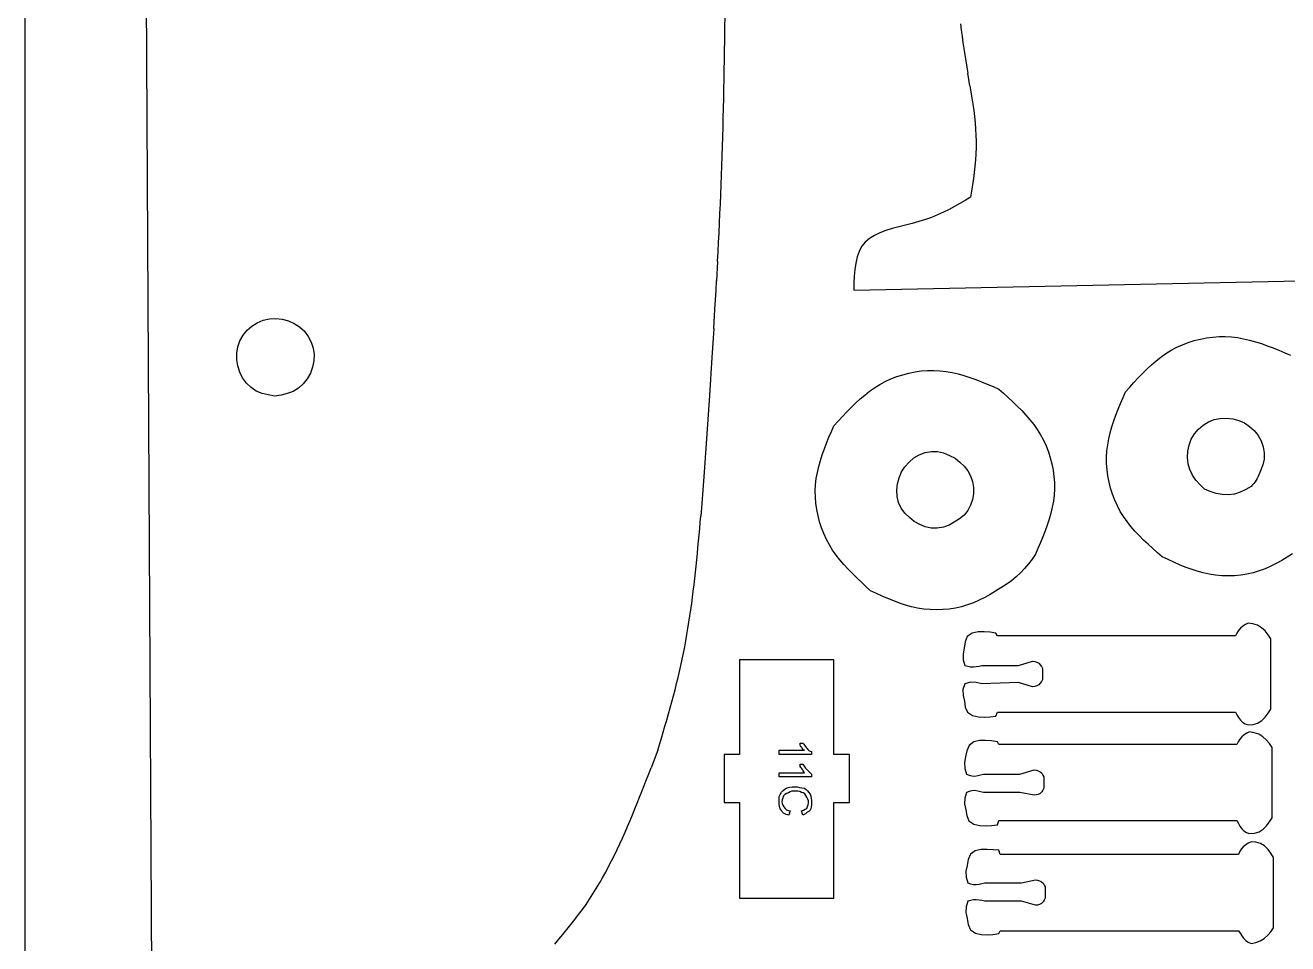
# Model space of a CAD drawing. Extents: x -314 to 250, y -186 to 186.
# Drawn here: x -314.4 to -239.8, y -146.9 to -92.6 of the extents above; entities that cross this region are included whole.
import ezdxf

# ---------------------------------------------------------------- set-up
doc = ezdxf.new("R2010")
doc.units = 0
doc.header["$MEASUREMENT"] = 0
doc.layers.get('0').update_dxf_attribs({"linetype": 'CONTINUOUS'})

msp = doc.modelspace()

# ---------------------------------------------------------------- linework, layer by layer
for p, q in [((-314.385, -184.209), (-314.385, -3.625)), ((-307.476, -47.812), (-306.89, -156.696)), ((-273.044, -92.95), (-273.033, -91.816)), ((-273.05, -93.517), (-273.044, -92.95)), ((-259.126, -92.51), (-259.077, -92.875)), ((-259.077, -92.875), (-259.028, -93.24)), ((-259.028, -93.24), (-258.977, -93.605)), ((-273.058, -94.085), (-273.05, -93.517)), ((-258.977, -93.605), (-258.924, -93.97)), ((-258.924, -93.97), (-258.87, -94.335)), ((-273.075, -95.219), (-273.066, -94.652)), ((-273.066, -94.652), (-273.058, -94.085)), ((-258.87, -94.335), (-258.813, -94.7)), ((-258.813, -94.7), (-258.754, -95.065)), ((-273.085, -95.786), (-273.075, -95.219)), ((-258.754, -95.065), (-258.692, -95.43)), ((-258.567, -96.161), (-258.692, -95.43)), ((-273.097, -96.353), (-273.085, -95.786)), ((-258.567, -96.161), (-258.505, -96.527)), ((-273.122, -97.488), (-273.109, -96.921)), ((-273.109, -96.921), (-273.097, -96.353)), ((-258.505, -96.527), (-258.446, -96.892)), ((-258.446, -96.892), (-258.39, -97.258)), ((-273.136, -98.055), (-273.122, -97.488)), ((-258.39, -97.258), (-258.339, -97.624)), ((-258.339, -97.624), (-258.294, -97.99)), ((-273.151, -98.622), (-273.136, -98.055)), ((-258.294, -97.99), (-258.256, -98.356)), ((-258.256, -98.356), (-258.226, -98.722)), ((-273.184, -99.755), (-273.167, -99.189)), ((-273.167, -99.189), (-273.151, -98.622)), ((-258.226, -98.722), (-258.206, -99.088)), ((-258.206, -99.088), (-258.198, -99.454)), ((-273.202, -100.322), (-273.184, -99.755)), ((-258.201, -99.82), (-258.215, -100.187)), ((-258.198, -99.454), (-258.201, -99.82)), ((-273.221, -100.889), (-273.202, -100.322)), ((-258.24, -100.553), (-258.273, -100.92)), ((-258.215, -100.187), (-258.24, -100.553)), ((-273.264, -102.023), (-273.242, -101.456)), ((-273.242, -101.456), (-273.221, -100.889)), ((-258.314, -101.287), (-258.361, -101.653)), ((-258.273, -100.92), (-258.314, -101.287)), ((-273.286, -102.589), (-273.264, -102.023)), ((-258.412, -102.02), (-258.465, -102.387)), ((-258.361, -101.653), (-258.412, -102.02)), ((-273.31, -103.156), (-273.286, -102.589)), ((-258.834, -102.94), (-259.15, -103.124)), ((-258.521, -102.754), (-258.834, -102.94)), ((-258.465, -102.387), (-258.521, -102.754)), ((-273.335, -103.723), (-273.31, -103.156)), ((-260.128, -103.646), (-260.471, -103.803)), ((-259.795, -103.479), (-260.128, -103.646)), ((-259.47, -103.305), (-259.795, -103.479)), ((-259.15, -103.124), (-259.47, -103.305)), ((-273.388, -104.856), (-273.361, -104.289)), ((-273.361, -104.289), (-273.335, -103.723)), ((-261.972, -104.302), (-262.768, -104.501)), ((-261.578, -104.197), (-261.972, -104.302)), ((-261.195, -104.08), (-261.578, -104.197)), ((-260.826, -103.949), (-261.195, -104.08)), ((-260.471, -103.803), (-260.826, -103.949)), ((-273.415, -105.422), (-273.388, -104.856)), ((-264.502, -105.189), (-264.754, -105.405)), ((-264.21, -105.007), (-264.502, -105.189)), ((-263.884, -104.853), (-264.21, -105.007)), ((-263.531, -104.721), (-263.884, -104.853)), ((-263.157, -104.605), (-263.531, -104.721)), ((-262.768, -104.501), (-263.157, -104.605)), ((-273.444, -105.989), (-273.415, -105.422)), ((-264.96, -105.659), (-265.117, -105.954)), ((-264.754, -105.405), (-264.96, -105.659)), ((-273.473, -106.555), (-273.534, -107.688)), ((-273.473, -106.555), (-273.444, -105.989)), ((-265.314, -106.644), (-265.367, -107.027)), ((-265.233, -106.284), (-265.314, -106.644)), ((-265.117, -105.954), (-265.233, -106.284)), ((-265.43, -108.257), (-213.73, -107.172)), ((-265.4, -107.427), (-265.419, -107.839)), ((-265.367, -107.027), (-265.4, -107.427)), ((-273.566, -108.255), (-273.534, -107.688)), ((-265.419, -107.839), (-265.43, -108.257)), ((-273.631, -109.387), (-273.566, -108.255)), ((-273.699, -110.52), (-273.631, -109.387)), ((-301.279, -110.62), (-300.996, -110.368)), ((-300.996, -110.368), (-300.674, -110.17)), ((-300.674, -110.17), (-300.323, -110.029)), ((-300.323, -110.029), (-299.953, -109.947)), ((-299.953, -109.947), (-299.575, -109.924)), ((-299.575, -109.924), (-299.198, -109.962)), ((-299.198, -109.962), (-298.831, -110.058)), ((-298.831, -110.058), (-298.485, -110.211)), ((-298.485, -110.211), (-298.169, -110.42)), ((-301.699, -111.248), (-301.516, -110.916)), ((-301.516, -110.916), (-301.279, -110.62)), ((-298.169, -110.42), (-297.891, -110.677)), ((-297.891, -110.677), (-297.661, -110.978)), ((-297.661, -110.978), (-297.487, -111.314)), ((-273.699, -110.52), (-273.805, -112.218)), ((-245.308, -111.228), (-244.947, -111.137)), ((-244.947, -111.137), (-244.581, -111.067)), ((-244.581, -111.067), (-244.213, -111.019)), ((-244.213, -111.019), (-243.843, -110.993)), ((-243.843, -110.993), (-243.474, -110.99)), ((-243.474, -110.99), (-243.109, -111.009)), ((-243.109, -111.009), (-242.747, -111.052)), ((-242.747, -111.052), (-242.39, -111.115)), ((-242.39, -111.115), (-242.036, -111.197)), ((-301.887, -111.979), (-301.823, -111.606)), ((-301.823, -111.606), (-301.699, -111.248)), ((-297.487, -111.314), (-297.372, -111.675)), ((-297.372, -111.675), (-297.319, -112.051)), ((-246.978, -111.99), (-246.668, -111.799)), ((-246.668, -111.799), (-246.345, -111.626)), ((-246.345, -111.626), (-246.009, -111.473)), ((-246.009, -111.473), (-245.663, -111.341)), ((-245.663, -111.341), (-245.308, -111.228)), ((-242.036, -111.197), (-241.686, -111.295)), ((-241.686, -111.295), (-241.338, -111.407)), ((-241.338, -111.407), (-240.992, -111.53)), ((-240.992, -111.53), (-240.648, -111.663)), ((-240.648, -111.663), (-240.306, -111.802)), ((-240.306, -111.802), (-239.964, -111.947)), ((-301.889, -112.356), (-301.887, -111.979)), ((-301.829, -112.728), (-301.889, -112.356)), ((-297.329, -112.428), (-297.401, -112.799)), ((-297.319, -112.051), (-297.329, -112.428)), ((-273.805, -112.218), (-273.952, -114.483)), ((-247.836, -112.661), (-247.56, -112.423)), ((-247.56, -112.423), (-247.275, -112.199)), ((-247.275, -112.199), (-246.978, -111.99)), ((-239.964, -111.947), (-239.623, -112.093)), ((-301.711, -113.088), (-301.829, -112.728)), ((-301.538, -113.429), (-301.711, -113.088)), ((-297.532, -113.155), (-297.717, -113.489)), ((-297.401, -112.799), (-297.532, -113.155)), ((-263.228, -113.493), (-262.883, -113.358)), ((-262.883, -113.358), (-262.529, -113.243)), ((-262.529, -113.243), (-262.169, -113.149)), ((-262.169, -113.149), (-261.804, -113.076)), ((-261.804, -113.076), (-261.436, -113.025)), ((-261.436, -113.025), (-261.068, -112.996)), ((-261.068, -112.996), (-260.7, -112.989)), ((-260.7, -112.989), (-260.335, -113.007)), ((-260.335, -113.007), (-259.974, -113.047)), ((-259.974, -113.047), (-259.617, -113.11)), ((-259.617, -113.11), (-259.264, -113.191)), ((-259.264, -113.191), (-258.914, -113.289)), ((-258.914, -113.289), (-258.566, -113.401)), ((-248.619, -113.434), (-248.364, -113.168)), ((-248.364, -113.168), (-248.104, -112.91)), ((-248.104, -112.91), (-247.836, -112.661)), ((-301.314, -113.74), (-301.538, -113.429)), ((-301.044, -114.006), (-301.314, -113.74)), ((-300.734, -114.212), (-301.044, -114.006)), ((-298.235, -114.043), (-298.553, -114.235)), ((-297.954, -113.79), (-298.235, -114.043)), ((-297.717, -113.489), (-297.954, -113.79)), ((-264.493, -114.222), (-264.195, -114.013)), ((-264.195, -114.013), (-263.886, -113.822)), ((-263.886, -113.822), (-263.563, -113.648)), ((-263.563, -113.648), (-263.228, -113.493)), ((-258.566, -113.401), (-258.221, -113.526)), ((-258.221, -113.526), (-257.878, -113.66)), ((-257.878, -113.66), (-257.536, -113.801)), ((-257.536, -113.801), (-257.195, -113.946)), ((-257.195, -113.946), (-256.854, -114.095)), ((-256.854, -114.095), (-256.577, -114.342)), ((-249.363, -114.26), (-249.117, -113.982)), ((-249.117, -113.982), (-248.869, -113.706)), ((-248.869, -113.706), (-248.619, -113.434)), ((-300.391, -114.351), (-300.734, -114.212)), ((-300.025, -114.443), (-300.391, -114.351)), ((-299.647, -114.511), (-300.025, -114.443)), ((-299.269, -114.448), (-299.647, -114.511)), ((-298.901, -114.364), (-299.269, -114.448)), ((-298.553, -114.235), (-298.901, -114.364)), ((-273.952, -114.483), (-274.257, -119.012)), ((-265.326, -114.927), (-265.057, -114.68)), ((-265.057, -114.68), (-264.779, -114.445)), ((-264.779, -114.445), (-264.493, -114.222)), ((-256.577, -114.342), (-256.301, -114.591)), ((-256.301, -114.591), (-256.029, -114.843)), ((-256.029, -114.843), (-255.762, -115.098)), ((-249.658, -114.942), (-249.512, -114.601)), ((-249.512, -114.601), (-249.363, -114.26)), ((-266.098, -115.714), (-265.845, -115.446)), ((-265.845, -115.446), (-265.588, -115.183)), ((-265.588, -115.183), (-265.326, -114.927)), ((-255.762, -115.098), (-255.504, -115.36)), ((-255.504, -115.36), (-255.254, -115.628)), ((-255.254, -115.628), (-255.016, -115.904)), ((-250.06, -115.975), (-249.934, -115.629)), ((-249.934, -115.629), (-249.8, -115.285)), ((-249.8, -115.285), (-249.658, -114.942)), ((-266.745, -116.601), (-266.598, -116.26)), ((-266.598, -116.26), (-266.349, -115.986)), ((-266.349, -115.986), (-266.098, -115.714)), ((-255.016, -115.904), (-254.791, -116.19)), ((-254.791, -116.19), (-254.581, -116.488)), ((-250.273, -116.674), (-250.173, -116.323)), ((-250.173, -116.323), (-250.06, -115.975)), ((-245.064, -116.462), (-244.785, -116.221)), ((-244.785, -116.221), (-244.471, -116.032)), ((-244.471, -116.032), (-244.128, -115.9)), ((-244.128, -115.9), (-243.768, -115.827)), ((-243.768, -115.827), (-243.4, -115.811)), ((-243.4, -115.811), (-243.034, -115.852)), ((-243.034, -115.852), (-242.679, -115.948)), ((-242.679, -115.948), (-242.343, -116.096)), ((-242.343, -116.096), (-242.035, -116.296)), ((-242.035, -116.296), (-241.762, -116.542)), ((-267.031, -117.285), (-266.891, -116.943)), ((-266.891, -116.943), (-266.745, -116.601)), ((-254.581, -116.488), (-254.389, -116.797)), ((-254.389, -116.797), (-254.215, -117.12)), ((-254.215, -117.12), (-254.06, -117.456)), ((-250.421, -117.387), (-250.356, -117.029)), ((-250.356, -117.029), (-250.273, -116.674)), ((-245.617, -117.405), (-245.485, -117.063)), ((-245.485, -117.063), (-245.3, -116.746)), ((-245.3, -116.746), (-245.064, -116.462)), ((-241.762, -116.542), (-241.532, -116.829)), ((-241.532, -116.829), (-241.352, -117.153)), ((-267.288, -117.974), (-267.165, -117.629)), ((-267.165, -117.629), (-267.031, -117.285)), ((-261.553, -117.977), (-261.201, -117.843)), ((-261.201, -117.843), (-260.834, -117.776)), ((-260.834, -117.776), (-260.47, -117.785)), ((-260.47, -117.785), (-260.117, -117.871)), ((-260.117, -117.871), (-259.775, -118.012)), ((-254.06, -117.456), (-253.926, -117.802)), ((-253.926, -117.802), (-253.812, -118.157)), ((-250.485, -118.117), (-250.464, -117.75)), ((-250.464, -117.75), (-250.421, -117.387)), ((-245.711, -118.135), (-245.693, -117.765)), ((-245.693, -117.765), (-245.617, -117.405)), ((-241.352, -117.153), (-241.229, -117.503)), ((-241.229, -117.503), (-241.17, -117.867)), ((-241.17, -117.867), (-241.181, -118.229)), ((-267.498, -118.672), (-267.4, -118.322)), ((-267.4, -118.322), (-267.288, -117.974)), ((-262.406, -118.683), (-262.162, -118.405)), ((-262.162, -118.405), (-261.876, -118.167)), ((-261.876, -118.167), (-261.553, -117.977)), ((-259.775, -118.012), (-259.437, -118.179)), ((-259.437, -118.179), (-259.166, -118.413)), ((-259.166, -118.413), (-258.912, -118.659)), ((-253.812, -118.157), (-253.72, -118.519)), ((-253.72, -118.519), (-253.648, -118.885)), ((-250.483, -118.487), (-250.485, -118.117)), ((-250.457, -118.859), (-250.483, -118.487)), ((-245.671, -118.503), (-245.711, -118.135)), ((-245.573, -118.857), (-245.671, -118.503)), ((-241.26, -118.581), (-241.387, -118.924)), ((-241.181, -118.229), (-241.26, -118.581)), ((-274.257, -119.012), (-274.404, -120.861)), ((-267.641, -119.383), (-267.579, -119.026)), ((-267.579, -119.026), (-267.498, -118.672)), ((-262.847, -119.693), (-262.752, -119.334)), ((-262.752, -119.334), (-262.604, -118.995)), ((-262.604, -118.995), (-262.406, -118.683)), ((-258.912, -118.659), (-258.691, -118.928)), ((-258.691, -118.928), (-258.52, -119.231)), ((-258.52, -119.231), (-258.406, -119.566)), ((-253.648, -118.885), (-253.599, -119.255)), ((-253.599, -119.255), (-253.572, -119.625)), ((-250.41, -119.229), (-250.457, -118.859)), ((-250.341, -119.596), (-250.41, -119.229)), ((-245.416, -119.184), (-245.573, -118.857)), ((-245.207, -119.478), (-245.416, -119.184)), ((-241.538, -119.264), (-241.586, -119.374)), ((-241.387, -118.924), (-241.538, -119.264)), ((-267.699, -120.11), (-267.682, -119.744)), ((-267.693, -120.478), (-267.699, -120.11)), ((-267.682, -119.744), (-267.641, -119.383)), ((-262.884, -120.065), (-262.847, -119.693)), ((-262.861, -120.441), (-262.884, -120.065)), ((-258.406, -119.566), (-258.35, -119.919)), ((-258.35, -119.919), (-258.351, -120.277)), ((-253.568, -119.995), (-253.588, -120.361)), ((-253.572, -119.625), (-253.568, -119.995)), ((-250.25, -119.959), (-250.341, -119.596)), ((-250.137, -120.314), (-250.25, -119.959)), ((-244.962, -119.75), (-245.207, -119.478)), ((-244.7, -120.011), (-244.962, -119.75)), ((-244.362, -120.147), (-244.7, -120.011)), ((-242.267, -120.028), (-242.593, -120.187)), ((-241.951, -119.846), (-242.267, -120.028)), ((-241.867, -119.76), (-241.951, -119.846)), ((-241.786, -119.672), (-241.867, -119.76)), ((-241.709, -119.58), (-241.786, -119.672)), ((-241.641, -119.481), (-241.709, -119.58)), ((-241.586, -119.374), (-241.641, -119.481)), ((-267.664, -120.847), (-267.693, -120.478)), ((-267.613, -121.215), (-267.664, -120.847)), ((-262.774, -120.803), (-262.861, -120.441)), ((-262.619, -121.133), (-262.774, -120.803)), ((-258.41, -120.63), (-258.524, -120.965)), ((-258.351, -120.277), (-258.41, -120.63)), ((-253.63, -120.723), (-253.694, -121.081)), ((-253.588, -120.361), (-253.63, -120.723)), ((-250.004, -120.661), (-250.137, -120.314)), ((-249.851, -120.997), (-250.004, -120.661)), ((-244.018, -120.261), (-244.362, -120.147)), ((-243.663, -120.333), (-244.018, -120.261)), ((-243.298, -120.345), (-243.663, -120.333)), ((-242.937, -120.297), (-243.298, -120.345)), ((-242.593, -120.187), (-242.937, -120.297)), ((-274.497, -121.97), (-274.466, -121.6)), ((-274.404, -120.861), (-274.466, -121.6)), ((-267.54, -121.58), (-267.613, -121.215)), ((-267.446, -121.94), (-267.54, -121.58)), ((-262.4, -121.422), (-262.619, -121.133)), ((-262.137, -121.683), (-262.4, -121.422)), ((-258.91, -121.549), (-259.186, -121.764)), ((-258.693, -121.274), (-258.91, -121.549)), ((-258.524, -120.965), (-258.693, -121.274)), ((-253.777, -121.435), (-253.877, -121.786)), ((-253.694, -121.081), (-253.777, -121.435)), ((-249.678, -121.321), (-249.851, -120.997)), ((-249.485, -121.631), (-249.678, -121.321)), ((-274.563, -122.709), (-274.53, -122.339)), ((-274.53, -122.339), (-274.497, -121.97)), ((-267.331, -122.294), (-267.446, -121.94)), ((-267.196, -122.639), (-267.331, -122.294)), ((-261.851, -121.929), (-262.137, -121.683)), ((-261.529, -122.093), (-261.851, -121.929)), ((-261.198, -122.229), (-261.529, -122.093)), ((-260.851, -122.312), (-261.198, -122.229)), ((-260.49, -122.323), (-260.851, -122.312)), ((-260.133, -122.264), (-260.49, -122.323)), ((-259.798, -122.139), (-260.133, -122.264)), ((-259.487, -121.964), (-259.798, -122.139)), ((-259.186, -121.764), (-259.487, -121.964)), ((-253.991, -122.134), (-254.117, -122.48)), ((-253.877, -121.786), (-253.991, -122.134)), ((-249.275, -121.927), (-249.485, -121.631)), ((-249.049, -122.213), (-249.275, -121.927)), ((-248.81, -122.489), (-249.049, -122.213)), ((-274.631, -123.448), (-274.596, -123.078)), ((-274.596, -123.078), (-274.563, -122.709)), ((-267.042, -122.975), (-267.196, -122.639)), ((-266.868, -123.298), (-267.042, -122.975)), ((-254.252, -122.823), (-254.394, -123.165)), ((-254.117, -122.48), (-254.252, -122.823)), ((-248.559, -122.756), (-248.81, -122.489)), ((-248.298, -123.015), (-248.559, -122.756)), ((-248.029, -123.27), (-248.298, -123.015)), ((-274.704, -124.187), (-274.667, -123.817)), ((-274.667, -123.817), (-274.631, -123.448)), ((-266.677, -123.608), (-266.868, -123.298)), ((-266.469, -123.905), (-266.677, -123.608)), ((-254.542, -123.507), (-254.691, -123.847)), ((-254.394, -123.165), (-254.542, -123.507)), ((-247.755, -123.52), (-248.029, -123.27)), ((-247.477, -123.767), (-247.755, -123.52)), ((-247.196, -124.012), (-247.477, -123.767)), ((-239.497, -123.84), (-239.813, -124.037)), ((-274.782, -124.925), (-274.742, -124.556)), ((-274.742, -124.556), (-274.704, -124.187)), ((-266.246, -124.193), (-266.469, -123.905)), ((-266.011, -124.47), (-266.246, -124.193)), ((-265.764, -124.74), (-266.011, -124.47)), ((-255.104, -124.426), (-255.333, -124.698)), ((-254.893, -124.141), (-255.104, -124.426)), ((-254.691, -123.847), (-254.893, -124.141)), ((-246.858, -124.171), (-247.196, -124.012)), ((-246.519, -124.327), (-246.858, -124.171)), ((-246.178, -124.477), (-246.519, -124.327)), ((-245.835, -124.618), (-246.178, -124.477)), ((-240.788, -124.567), (-241.126, -124.714)), ((-240.457, -124.404), (-240.788, -124.567)), ((-240.133, -124.226), (-240.457, -124.404)), ((-239.813, -124.037), (-240.133, -124.226)), ((-274.865, -125.664), (-274.823, -125.295)), ((-274.823, -125.295), (-274.782, -124.925)), ((-265.509, -125.003), (-265.764, -124.74)), ((-265.246, -125.26), (-265.509, -125.003)), ((-264.977, -125.514), (-265.246, -125.26)), ((-255.84, -125.197), (-256.107, -125.432)), ((-255.58, -124.954), (-255.84, -125.197)), ((-255.333, -124.698), (-255.58, -124.954)), ((-245.488, -124.748), (-245.835, -124.618)), ((-245.138, -124.863), (-245.488, -124.748)), ((-244.783, -124.962), (-245.138, -124.863)), ((-244.422, -125.04), (-244.783, -124.962)), ((-244.055, -125.096), (-244.422, -125.04)), ((-243.683, -125.128), (-244.055, -125.096)), ((-243.309, -125.138), (-243.683, -125.128)), ((-242.935, -125.124), (-243.309, -125.138)), ((-242.561, -125.087), (-242.935, -125.124)), ((-242.192, -125.028), (-242.561, -125.087)), ((-241.828, -124.946), (-242.192, -125.028)), ((-241.472, -124.841), (-241.828, -124.946)), ((-241.126, -124.714), (-241.472, -124.841)), ((-274.956, -126.401), (-274.91, -126.032)), ((-274.91, -126.032), (-274.865, -125.664)), ((-264.705, -125.765), (-264.977, -125.514)), ((-264.431, -126.014), (-264.705, -125.765)), ((-264.092, -126.171), (-264.431, -126.014)), ((-257.045, -126.045), (-257.363, -126.236)), ((-256.73, -125.845), (-257.045, -126.045)), ((-256.418, -125.64), (-256.73, -125.845)), ((-256.107, -125.432), (-256.418, -125.64)), ((-275.055, -127.137), (-275.004, -126.769)), ((-275.004, -126.769), (-274.956, -126.401)), ((-263.753, -126.326), (-264.092, -126.171)), ((-263.412, -126.475), (-263.753, -126.326)), ((-263.068, -126.615), (-263.412, -126.475)), ((-262.721, -126.744), (-263.068, -126.615)), ((-262.37, -126.86), (-262.721, -126.744)), ((-258.355, -126.726), (-258.702, -126.853)), ((-258.017, -126.579), (-258.355, -126.726)), ((-257.687, -126.415), (-258.017, -126.579)), ((-257.363, -126.236), (-257.687, -126.415)), ((-275.164, -127.872), (-275.108, -127.505)), ((-275.108, -127.505), (-275.055, -127.137)), ((-262.015, -126.959), (-262.37, -126.86)), ((-261.654, -127.038), (-262.015, -126.959)), ((-261.287, -127.095), (-261.654, -127.038)), ((-260.915, -127.129), (-261.287, -127.095)), ((-260.54, -127.141), (-260.915, -127.129)), ((-260.165, -127.129), (-260.54, -127.141)), ((-259.792, -127.095), (-260.165, -127.129)), ((-259.422, -127.037), (-259.792, -127.095)), ((-259.058, -126.956), (-259.422, -127.037)), ((-258.702, -126.853), (-259.058, -126.956)), ((-275.284, -128.604), (-275.223, -128.238)), ((-275.223, -128.238), (-275.164, -127.872)), ((-242.575, -128.228), (-242.695, -128.365)), ((-242.434, -128.112), (-242.575, -128.228)), ((-242.281, -128.017), (-242.434, -128.112)), ((-242.12, -127.932), (-242.281, -128.017)), ((-241.84, -127.975), (-242.12, -127.932)), ((-241.571, -128.058), (-241.84, -127.975)), ((-241.325, -128.201), (-241.571, -128.058)), ((-241.116, -128.391), (-241.325, -128.201)), ((-275.417, -129.334), (-275.349, -128.969)), ((-275.349, -128.969), (-275.284, -128.604)), ((-258.845, -129.036), (-258.899, -129.398)), ((-258.729, -128.711), (-258.845, -129.036)), ((-258.432, -128.513), (-258.729, -128.711)), ((-258.084, -128.44), (-258.432, -128.513)), ((-257.727, -128.436), (-258.084, -128.44)), ((-257.374, -128.468), (-257.727, -128.436)), ((-257.023, -128.518), (-257.374, -128.468)), ((-256.94, -128.683), (-257.023, -128.518)), ((-242.867, -128.683), (-256.94, -128.683)), ((-242.79, -128.519), (-242.867, -128.683)), ((-242.695, -128.365), (-242.79, -128.519)), ((-240.942, -128.613), (-241.116, -128.391)), ((-240.787, -128.851), (-240.942, -128.613)), ((-240.787, -133.018), (-240.787, -128.851)), ((-275.563, -130.061), (-275.488, -129.698)), ((-275.488, -129.698), (-275.417, -129.334)), ((-258.899, -129.398), (-258.971, -129.744)), ((-258.971, -129.744), (-258.956, -130.089)), ((-275.724, -130.784), (-275.642, -130.423)), ((-275.642, -130.423), (-275.563, -130.061)), ((-272.173, -130.102), (-272.173, -135.687)), ((-266.598, -130.102), (-272.173, -130.102)), ((-266.598, -135.687), (-266.598, -130.102)), ((-258.956, -130.089), (-258.855, -130.435)), ((-258.855, -130.435), (-258.69, -130.477)), ((-258.69, -130.477), (-258.524, -130.506)), ((-258.524, -130.506), (-258.356, -130.51)), ((-258.356, -130.51), (-258.187, -130.493)), ((-258.187, -130.493), (-258.019, -130.466)), ((-258.019, -130.466), (-257.853, -130.435)), ((-257.853, -130.435), (-255.69, -130.435)), ((-255.69, -130.435), (-254.856, -130.184)), ((-254.856, -130.184), (-254.731, -130.203)), ((-254.731, -130.203), (-254.61, -130.238)), ((-254.61, -130.238), (-254.498, -130.299)), ((-254.498, -130.299), (-254.404, -130.384)), ((-254.404, -130.384), (-254.333, -130.488)), ((-254.333, -130.488), (-254.275, -130.601)), ((-275.898, -131.505), (-275.81, -131.145)), ((-275.81, -131.145), (-275.724, -130.784)), ((-254.275, -131.269), (-254.333, -131.382)), ((-254.275, -130.601), (-254.275, -131.269)), ((-276.084, -132.223), (-275.99, -131.864)), ((-275.99, -131.864), (-275.898, -131.505)), ((-258.862, -131.524), (-258.981, -131.845)), ((-258.981, -131.845), (-258.955, -132.21)), ((-258.538, -131.41), (-258.862, -131.524)), ((-258.187, -131.433), (-258.538, -131.41)), ((-257.853, -131.517), (-258.187, -131.433)), ((-255.69, -131.434), (-257.853, -131.517)), ((-254.856, -131.686), (-255.69, -131.434)), ((-254.731, -131.666), (-254.856, -131.686)), ((-254.61, -131.632), (-254.731, -131.666)), ((-254.499, -131.571), (-254.61, -131.632)), ((-254.405, -131.485), (-254.499, -131.571)), ((-254.333, -131.382), (-254.405, -131.485)), ((-276.279, -132.939), (-276.18, -132.582)), ((-276.18, -132.582), (-276.084, -132.223)), ((-258.955, -132.21), (-258.883, -132.544)), ((-258.883, -132.544), (-258.835, -132.891)), ((-276.48, -133.654), (-276.379, -133.297)), ((-276.379, -133.297), (-276.279, -132.939)), ((-258.835, -132.891), (-258.697, -133.2)), ((-258.697, -133.2), (-258.403, -133.391)), ((-258.403, -133.391), (-258.064, -133.467)), ((-258.064, -133.467), (-257.713, -133.48)), ((-257.713, -133.48), (-257.367, -133.464)), ((-257.367, -133.464), (-257.023, -133.435)), ((-257.023, -133.435), (-256.94, -133.184)), ((-256.94, -133.184), (-242.867, -133.184)), ((-242.867, -133.184), (-242.781, -133.344)), ((-242.781, -133.344), (-242.688, -133.504)), ((-242.688, -133.504), (-242.583, -133.659)), ((-241.318, -133.69), (-241.112, -133.487)), ((-241.112, -133.487), (-240.941, -133.259)), ((-240.941, -133.259), (-240.787, -133.018)), ((-276.687, -134.367), (-276.583, -134.011)), ((-276.583, -134.011), (-276.48, -133.654)), ((-242.583, -133.659), (-242.456, -133.791)), ((-242.456, -133.791), (-242.298, -133.878)), ((-242.298, -133.878), (-242.12, -133.935)), ((-242.12, -133.935), (-241.832, -133.918)), ((-241.832, -133.918), (-241.561, -133.843)), ((-241.561, -133.843), (-241.318, -133.69)), ((-277.002, -135.437), (-276.792, -134.724)), ((-276.792, -134.724), (-276.687, -134.367)), ((-268.594, -135.076), (-268.595, -135.019)), ((-268.595, -135.019), (-268.427, -135.019)), ((-268.427, -135.019), (-268.376, -135.082)), ((-258.339, -134.942), (-258.616, -135.155)), ((-257.993, -134.863), (-258.339, -134.942)), ((-257.635, -134.858), (-257.993, -134.863)), ((-257.285, -134.888), (-257.635, -134.858)), ((-256.94, -134.937), (-257.285, -134.888)), ((-256.854, -135.102), (-256.94, -134.937)), ((-242.707, -134.939), (-242.785, -135.102)), ((-242.612, -134.785), (-242.707, -134.939)), ((-242.491, -134.648), (-242.612, -134.785)), ((-242.352, -134.533), (-242.491, -134.648)), ((-242.198, -134.437), (-242.352, -134.533)), ((-242.038, -134.351), (-242.198, -134.437)), ((-241.762, -134.404), (-242.038, -134.351)), ((-241.498, -134.495), (-241.762, -134.404)), ((-241.258, -134.641), (-241.498, -134.495)), ((-241.048, -134.829), (-241.258, -134.641)), ((-240.868, -135.043), (-241.048, -134.829)), ((-277.002, -135.437), (-277.401, -136.482)), ((-272.173, -135.687), (-273.089, -135.687)), ((-273.089, -135.687), (-273.089, -138.522)), ((-269.842, -135.687), (-269.842, -135.437)), ((-269.842, -135.437), (-268.344, -135.437)), ((-267.927, -135.687), (-269.842, -135.687)), ((-268.587, -135.134), (-268.594, -135.076)), ((-268.569, -135.188), (-268.587, -135.134)), ((-268.539, -135.237), (-268.569, -135.188)), ((-268.503, -135.281), (-268.539, -135.237)), ((-268.466, -135.325), (-268.503, -135.281)), ((-268.435, -135.375), (-268.466, -135.325)), ((-268.398, -135.417), (-268.435, -135.375)), ((-268.344, -135.437), (-268.398, -135.417)), ((-268.376, -135.082), (-268.328, -135.146)), ((-268.328, -135.146), (-268.284, -135.213)), ((-268.284, -135.213), (-268.239, -135.28)), ((-268.239, -135.28), (-268.188, -135.343)), ((-268.188, -135.343), (-268.132, -135.4)), ((-268.132, -135.4), (-268.072, -135.454)), ((-268.072, -135.454), (-268.005, -135.497)), ((-268.005, -135.497), (-267.927, -135.519)), ((-267.927, -135.519), (-267.927, -135.687)), ((-265.681, -135.687), (-266.598, -135.687)), ((-265.681, -138.522), (-265.681, -135.687)), ((-258.749, -135.476), (-258.818, -135.825)), ((-258.616, -135.155), (-258.749, -135.476)), ((-242.785, -135.102), (-256.854, -135.102)), ((-240.704, -135.271), (-240.868, -135.043)), ((-240.704, -139.438), (-240.704, -135.271)), ((-277.535, -136.83), (-277.401, -136.482)), ((-268.595, -136.27), (-268.427, -136.27)), ((-268.594, -136.333), (-268.595, -136.27)), ((-268.585, -136.397), (-268.594, -136.333)), ((-268.561, -136.456), (-268.585, -136.397)), ((-268.524, -136.507), (-268.561, -136.456)), ((-268.483, -136.557), (-268.524, -136.507)), ((-268.427, -136.27), (-268.393, -136.331)), ((-268.393, -136.331), (-268.358, -136.391)), ((-268.358, -136.391), (-268.318, -136.448)), ((-268.318, -136.448), (-268.274, -136.503)), ((-268.274, -136.503), (-268.227, -136.554)), ((-258.818, -135.825), (-258.889, -136.17)), ((-258.889, -136.17), (-258.87, -136.513)), ((-258.87, -136.513), (-258.769, -136.855)), ((-277.805, -137.525), (-277.67, -137.177)), ((-277.67, -137.177), (-277.535, -136.83)), ((-269.842, -137.021), (-269.842, -136.769)), ((-269.842, -136.769), (-268.344, -136.769)), ((-267.927, -137.021), (-269.842, -137.021)), ((-268.446, -136.609), (-268.483, -136.557)), ((-268.417, -136.665), (-268.446, -136.609)), ((-268.383, -136.719), (-268.417, -136.665)), ((-268.344, -136.769), (-268.383, -136.719)), ((-268.227, -136.554), (-268.179, -136.604)), ((-268.179, -136.604), (-267.927, -136.855)), ((-267.927, -136.855), (-267.927, -137.021)), ((-258.769, -136.855), (-258.606, -136.917)), ((-258.606, -136.917), (-258.442, -136.96)), ((-258.442, -136.96), (-258.274, -136.966)), ((-258.274, -136.966), (-258.103, -136.941)), ((-258.103, -136.941), (-257.935, -136.9)), ((-257.935, -136.9), (-257.77, -136.855)), ((-257.77, -136.855), (-255.607, -136.855)), ((-255.607, -136.855), (-254.774, -136.604)), ((-254.774, -136.604), (-254.649, -136.623)), ((-254.649, -136.623), (-254.527, -136.658)), ((-254.527, -136.658), (-254.416, -136.719)), ((-254.416, -136.719), (-254.322, -136.804)), ((-254.322, -136.804), (-254.25, -136.908)), ((-254.25, -136.908), (-254.192, -137.021)), ((-254.192, -137.021), (-254.192, -137.689)), ((-278.079, -138.219), (-277.942, -137.872)), ((-277.942, -137.872), (-277.805, -137.525)), ((-269.777, -138.051), (-269.696, -137.927)), ((-269.696, -137.927), (-269.594, -137.824)), ((-269.594, -137.824), (-269.48, -137.73)), ((-269.396, -138.001), (-269.496, -138.059)), ((-269.48, -137.73), (-269.356, -137.655)), ((-269.291, -137.953), (-269.396, -138.001)), ((-269.356, -137.655), (-269.213, -137.62)), ((-269.19, -137.896), (-269.291, -137.953)), ((-269.213, -137.62), (-269.067, -137.605)), ((-269.082, -137.862), (-269.19, -137.896)), ((-268.965, -137.855), (-269.082, -137.862)), ((-269.067, -137.605), (-268.921, -137.6)), ((-268.85, -137.854), (-268.965, -137.855)), ((-268.921, -137.6), (-268.775, -137.608)), ((-268.735, -137.857), (-268.85, -137.854)), ((-268.775, -137.608), (-268.631, -137.636)), ((-268.621, -137.877), (-268.735, -137.857)), ((-268.631, -137.636), (-268.489, -137.671)), ((-268.52, -137.933), (-268.621, -137.877)), ((-268.409, -137.962), (-268.52, -137.933)), ((-268.489, -137.671), (-268.344, -137.689)), ((-268.31, -138.022), (-268.409, -137.962)), ((-268.344, -137.689), (-268.24, -137.76)), ((-268.24, -137.76), (-268.154, -137.848)), ((-268.154, -137.848), (-268.074, -137.945)), ((-268.074, -137.945), (-268, -138.044)), ((-258.769, -137.937), (-258.872, -138.276)), ((-258.606, -137.875), (-258.769, -137.937)), ((-258.442, -137.832), (-258.606, -137.875)), ((-258.274, -137.826), (-258.442, -137.832)), ((-258.103, -137.851), (-258.274, -137.826)), ((-257.935, -137.892), (-258.103, -137.851)), ((-257.77, -137.937), (-257.935, -137.892)), ((-255.607, -137.937), (-257.77, -137.937)), ((-254.774, -138.105), (-255.607, -137.937)), ((-254.416, -137.99), (-254.528, -138.051)), ((-254.322, -137.905), (-254.416, -137.99)), ((-254.251, -137.801), (-254.322, -137.905)), ((-254.192, -137.689), (-254.251, -137.801)), ((-278.36, -138.911), (-278.219, -138.565)), ((-278.219, -138.565), (-278.079, -138.219)), ((-273.089, -138.522), (-272.173, -138.522)), ((-272.173, -138.522), (-272.173, -144.19)), ((-269.842, -138.479), (-269.84, -138.332)), ((-269.841, -138.625), (-269.842, -138.479)), ((-269.822, -138.771), (-269.841, -138.625)), ((-269.84, -138.332), (-269.831, -138.185)), ((-269.831, -138.185), (-269.777, -138.051)), ((-269.649, -138.363), (-269.676, -138.476)), ((-269.676, -138.476), (-269.664, -138.59)), ((-269.664, -138.59), (-269.621, -138.697)), ((-269.611, -138.254), (-269.649, -138.363)), ((-269.621, -138.697), (-269.56, -138.796)), ((-269.574, -138.145), (-269.611, -138.254)), ((-269.496, -138.059), (-269.574, -138.145)), ((-268.252, -138.122), (-268.31, -138.022)), ((-268.196, -138.223), (-268.252, -138.122)), ((-268.142, -138.324), (-268.196, -138.223)), ((-268.16, -138.772), (-268.129, -138.66)), ((-268.103, -138.433), (-268.142, -138.324)), ((-268.129, -138.66), (-268.098, -138.549)), ((-268.098, -138.549), (-268.103, -138.433)), ((-268, -138.044), (-267.958, -138.162)), ((-267.958, -138.162), (-267.936, -138.286)), ((-267.929, -138.659), (-267.939, -138.784)), ((-267.936, -138.286), (-267.928, -138.41)), ((-267.927, -138.535), (-267.929, -138.659)), ((-267.928, -138.41), (-267.927, -138.535)), ((-266.598, -138.522), (-265.681, -138.522)), ((-266.598, -144.19), (-266.598, -138.522)), ((-258.872, -138.276), (-258.886, -138.613)), ((-258.886, -138.613), (-258.81, -138.954)), ((-254.649, -138.086), (-254.774, -138.105)), ((-254.528, -138.051), (-254.649, -138.086)), ((-278.648, -139.601), (-278.503, -139.256)), ((-278.503, -139.256), (-278.36, -138.911)), ((-269.766, -138.904), (-269.822, -138.771)), ((-269.676, -139.021), (-269.766, -138.904)), ((-269.628, -139.092), (-269.676, -139.021)), ((-269.573, -139.156), (-269.628, -139.092)), ((-269.505, -139.207), (-269.573, -139.156)), ((-269.56, -138.796), (-269.485, -138.883)), ((-269.427, -139.243), (-269.505, -139.207)), ((-269.485, -138.883), (-269.395, -138.956)), ((-269.344, -139.262), (-269.427, -139.243)), ((-269.395, -138.956), (-269.292, -139.005)), ((-269.26, -139.273), (-269.344, -139.262)), ((-269.292, -139.005), (-269.177, -139.021)), ((-269.177, -139.021), (-269.26, -139.273)), ((-268.512, -139.021), (-268.406, -138.975)), ((-268.427, -139.273), (-268.512, -139.021)), ((-268.356, -139.233), (-268.427, -139.273)), ((-268.406, -138.975), (-268.3, -138.932)), ((-268.287, -139.191), (-268.356, -139.233)), ((-268.3, -138.932), (-268.195, -138.877)), ((-268.22, -139.146), (-268.287, -139.191)), ((-268.153, -139.102), (-268.22, -139.146)), ((-268.195, -138.877), (-268.16, -138.772)), ((-268.083, -139.06), (-268.153, -139.102)), ((-268.013, -139.021), (-268.083, -139.06)), ((-267.967, -138.905), (-268.013, -139.021)), ((-267.939, -138.784), (-267.967, -138.905)), ((-258.81, -138.954), (-258.752, -139.306)), ((-258.752, -139.306), (-258.618, -139.616)), ((-240.857, -139.679), (-240.704, -139.438)), ((-278.944, -140.288), (-278.795, -139.945)), ((-278.795, -139.945), (-278.648, -139.601)), ((-258.618, -139.616), (-258.324, -139.81)), ((-258.324, -139.81), (-257.984, -139.888)), ((-257.984, -139.888), (-257.633, -139.9)), ((-257.633, -139.9), (-257.285, -139.884)), ((-257.285, -139.884), (-256.94, -139.854)), ((-256.94, -139.854), (-256.854, -139.603)), ((-256.854, -139.603), (-242.785, -139.603)), ((-242.785, -139.603), (-242.698, -139.763)), ((-242.698, -139.763), (-242.606, -139.923)), ((-242.606, -139.923), (-242.501, -140.078)), ((-242.501, -140.078), (-242.374, -140.21)), ((-242.374, -140.21), (-242.216, -140.297)), ((-241.478, -140.264), (-241.234, -140.111)), ((-241.234, -140.111), (-241.028, -139.908)), ((-241.028, -139.908), (-240.857, -139.679)), ((-279.411, -141.311), (-279.252, -140.971)), ((-279.252, -140.971), (-279.097, -140.63)), ((-279.097, -140.63), (-278.944, -140.288)), ((-242.113, -140.941), (-242.267, -141.036)), ((-242.216, -140.297), (-242.038, -140.354)), ((-241.951, -140.857), (-242.113, -140.941)), ((-242.038, -140.354), (-241.75, -140.338)), ((-241.664, -140.873), (-241.951, -140.857)), ((-241.75, -140.338), (-241.478, -140.264)), ((-241.393, -140.947), (-241.664, -140.873)), ((-241.15, -141.101), (-241.393, -140.947)), ((-279.739, -141.983), (-279.573, -141.648)), ((-279.573, -141.648), (-279.411, -141.311)), ((-258.535, -141.584), (-258.666, -141.901)), ((-258.251, -141.384), (-258.535, -141.584)), ((-257.904, -141.317), (-258.251, -141.384)), ((-257.548, -141.311), (-257.904, -141.317)), ((-257.199, -141.328), (-257.548, -141.311)), ((-256.854, -141.356), (-257.199, -141.328)), ((-256.771, -141.605), (-256.854, -141.356)), ((-242.702, -141.605), (-256.771, -141.605)), ((-242.624, -141.441), (-242.702, -141.605)), ((-242.528, -141.287), (-242.624, -141.441)), ((-242.408, -141.151), (-242.528, -141.287)), ((-242.267, -141.036), (-242.408, -141.151)), ((-240.945, -141.304), (-241.15, -141.101)), ((-240.775, -141.532), (-240.945, -141.304)), ((-240.622, -141.773), (-240.775, -141.532)), ((-280.085, -142.646), (-279.91, -142.316)), ((-279.91, -142.316), (-279.739, -141.983)), ((-258.727, -142.252), (-258.803, -142.594)), ((-258.666, -141.901), (-258.727, -142.252)), ((-240.622, -145.94), (-240.622, -141.773)), ((-280.45, -143.298), (-280.265, -142.974)), ((-280.265, -142.974), (-280.085, -142.646)), ((-258.803, -142.594), (-258.79, -142.934)), ((-258.79, -142.934), (-258.687, -143.274)), ((-255.524, -143.274), (-254.691, -143.106)), ((-254.691, -143.106), (-254.566, -143.125)), ((-254.566, -143.125), (-254.445, -143.159)), ((-254.445, -143.159), (-254.333, -143.22)), ((-254.333, -143.22), (-254.239, -143.306)), ((-281.039, -144.247), (-280.837, -143.934)), ((-280.837, -143.934), (-280.64, -143.618)), ((-280.64, -143.618), (-280.45, -143.298)), ((-258.687, -143.274), (-258.524, -143.336)), ((-258.524, -143.336), (-258.36, -143.379)), ((-258.36, -143.379), (-258.191, -143.385)), ((-258.191, -143.385), (-258.021, -143.36)), ((-258.021, -143.36), (-257.852, -143.319)), ((-257.852, -143.319), (-257.687, -143.274)), ((-257.687, -143.274), (-255.524, -143.274)), ((-254.239, -143.306), (-254.168, -143.409)), ((-254.168, -143.409), (-254.109, -143.522)), ((-254.109, -143.522), (-254.109, -144.19)), ((-281.463, -144.859), (-281.248, -144.555)), ((-281.248, -144.555), (-281.039, -144.247)), ((-272.173, -144.19), (-266.598, -144.19)), ((-258.787, -144.698), (-258.806, -145.039)), ((-258.687, -144.356), (-258.787, -144.698)), ((-258.522, -144.314), (-258.687, -144.356)), ((-258.356, -144.286), (-258.522, -144.314)), ((-258.189, -144.282), (-258.356, -144.286)), ((-258.021, -144.299), (-258.189, -144.282)), ((-257.853, -144.326), (-258.021, -144.299)), ((-257.687, -144.356), (-257.853, -144.326)), ((-255.524, -144.356), (-257.687, -144.356)), ((-254.691, -144.608), (-255.524, -144.356)), ((-254.565, -144.589), (-254.691, -144.608)), ((-254.444, -144.554), (-254.565, -144.589)), ((-254.332, -144.493), (-254.444, -144.554)), ((-254.239, -144.408), (-254.332, -144.493)), ((-254.167, -144.304), (-254.239, -144.408)), ((-254.109, -144.19), (-254.167, -144.304)), ((-282.139, -145.749), (-281.909, -145.455)), ((-281.909, -145.455), (-281.684, -145.159)), ((-281.684, -145.159), (-281.463, -144.859)), ((-258.806, -145.039), (-258.735, -145.382)), ((-258.735, -145.382), (-258.668, -145.733)), ((-282.61, -146.328), (-282.373, -146.04)), ((-282.373, -146.04), (-282.139, -145.749)), ((-258.668, -145.733), (-258.531, -146.047)), ((-258.531, -146.047), (-258.243, -146.252)), ((-256.854, -146.274), (-256.771, -146.109)), ((-256.771, -146.109), (-242.702, -146.109)), ((-242.702, -146.109), (-242.603, -146.258)), ((-240.965, -146.381), (-240.786, -146.167)), ((-240.786, -146.167), (-240.622, -145.94)), ((-283.093, -146.899), (-282.85, -146.615)), ((-282.85, -146.615), (-282.61, -146.328)), ((-258.243, -146.252), (-257.902, -146.341)), ((-257.902, -146.341), (-257.549, -146.354)), ((-257.549, -146.354), (-257.2, -146.325)), ((-257.2, -146.325), (-256.854, -146.274)), ((-242.603, -146.258), (-242.5, -146.407)), ((-242.5, -146.407), (-242.389, -146.551)), ((-242.389, -146.551), (-242.262, -146.678)), ((-242.262, -146.678), (-242.113, -146.777)), ((-242.113, -146.777), (-241.951, -146.86)), ((-241.951, -146.86), (-241.676, -146.807)), ((-241.676, -146.807), (-241.413, -146.716)), ((-241.413, -146.716), (-241.174, -146.569)), ((-241.174, -146.569), (-240.965, -146.381))]:
    msp.add_line(p, q)

doc.saveas('drawing.dxf')
